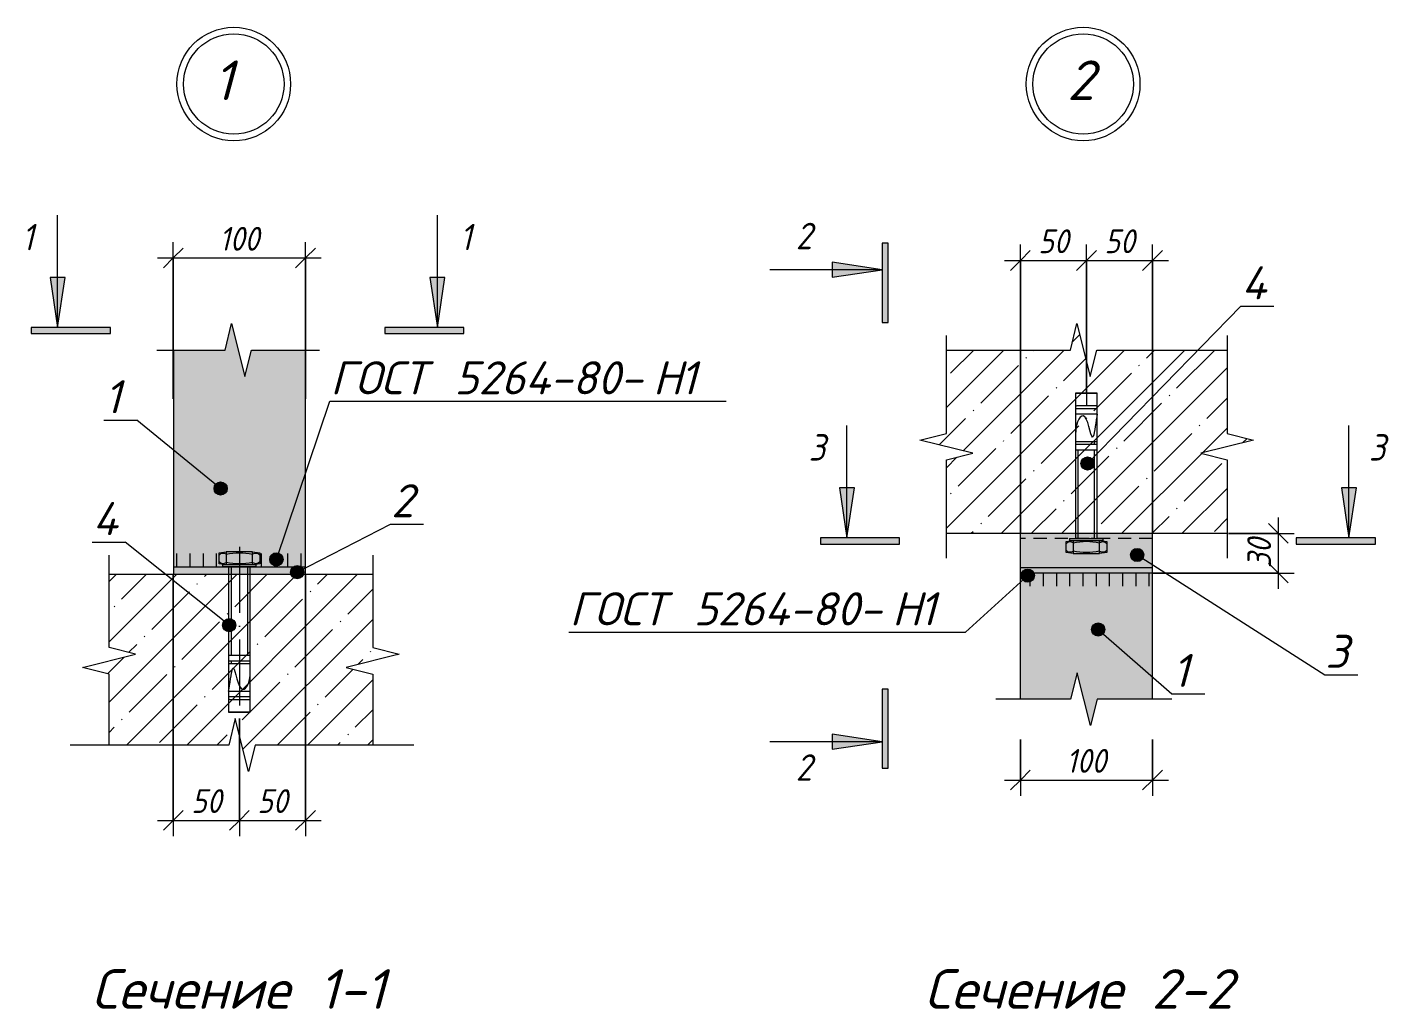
# Model space of a CAD drawing. Header units: millimetres. Extents: x 1214 to 43479, y -809 to 8550.
# Drawn here: x 38521 to 39551, y 2433 to 3176 of the extents above; entities that cross this region are included whole.
import ezdxf

# ---------------------------------------------------------------- set-up
doc = ezdxf.new("R2010")
doc.units = ezdxf.units.MM
doc.linetypes.add('200_ШТРИХ_ш1п0_6_', pattern=[16, 10, -6])
doc.linetypes.add('50_200_ШТРИХ_1Т_ш5_п1_п1_', pattern=[70, 50, -10, 0, -10])
for name, color, linetype, lineweight in [('A-ANNO-DIMS', 7, 'Continuous', 9), ('A-ANNO-DIMS-10', 7, 'Continuous', 9), ('A-ANNO-NOTE', 7, 'Continuous', 9), ('A-DETL', 7, 'Continuous', 9), ('A-DETL-1', 7, '200_ШТРИХ_ш1п0_6_', 5), ('A-DETL-2', 7, 'Continuous', 5), ('A-DETL-3', 7, 'Continuous', 20), ('A-DETL-5', 7, '50_200_ШТРИХ_1Т_ш5_п1_п1_', 5), ('A-DETL-GENF', 7, 'Continuous', 9), ('A-DETL-GENF-2', 7, 'Continuous', 5), ('G-ANNO-TEXT', 7, 'Continuous', 9)]:
    doc.layers.add(name, color=color, linetype=linetype, lineweight=lineweight)
doc.layers.add('A-DETL-GENF-1', color=7, linetype='Continuous', lineweight=9, true_color=0xffffff)
doc.styles.add('ISOCPEUR_B_I', font='', dxfattribs={"height": 30})
doc.styles.add('ISOCPEUR_I_1', font='isocpeui.ttf', dxfattribs={"width": 0.9, "height": 18})
doc.styles.add('ISOCPEUR_I_2', font='isocpeui.ttf', dxfattribs={"width": 0.9, "height": 20})
doc.styles.add('ISOCPEUR_I_3', font='isocpeui.ttf', dxfattribs={"height": 25})
doc.styles.get('ISOCPEUR_B_I').set_extended_font_data('ISOCPEUR', italic=True, bold=True)
doc.dimstyles.new('ISO-1_8_0_9К_СРЕДНИЙ', dxfattribs={"dimscale": 304.8, "dimtxt": 17.927661, "dimasz": 0.049213, "dimexe": 0.03937, "dimexo": 0, "dimgap": 0, "dimtad": 1, "dimdec": 0, "dimzin": 0, "dimdsep": 46, "dimtxsty": 'ISOCPEUR_I_1', "dimblk1": 'OBLIQUE', "dimblk2": 'OBLIQUE', "dimsah": 1, "dimcen": 0.09, "dimdle": 0.03937, "dimazin": 0, "dimtfac": 1, "dimtdec": 4, "dimtix": 1, "dimtmove": 0, "dimatfit": 3, "dimfxl": 1, "dimtvp": 1, "dimtolj": 1, "dimtzin": 0, "dimarcsym": 2})
pattern_1 = [(45, (35963.29, 0), (-22.80985, 22.80985), []), (45, (35986.1, 0), (-22.80985, 22.80985), [40.322, -8.064, 0.671, -7.394])]

# ---------------------------------------------------------------- blocks, each defined once
blk = doc.blocks.new('DET_Линия разрыва - Линия разрыва-27095370-АР1_Фахверк_Швеллер 100_Узлы_верх и низ развернуты')
at = {"layer": 'A-DETL-GENF-2'}
for p, q in [((-5, 20), (-10, 0)), ((5, -20), (-5, 20)), ((-10, 0), (-61.6, 0)), ((10, 0), (5, -20)), ((61.6, 0), (10, 0))]:
    blk.add_line(p, q, dxfattribs=at)
blk = doc.blocks.new('DET_Линия разрыва - Линия разрыва-17294160-АР1_Фахверк_Швеллер 100_Узлы_верх и низ развернуты')
at = {"layer": 'A-DETL-GENF-2'}
for p, q in [((-5, 20), (-10, 0)), ((5, -20), (-5, 20)), ((-10, 0), (-63.7, 0)), ((10, 0), (5, -20)), ((80, 0), (10, 0))]:
    blk.add_line(p, q, dxfattribs=at)
blk = doc.blocks.new('DET_Линия разрыва - Линия разрыва-V42-АР1_Фахверк_Швеллер 100_Узлы_верх и низ развернуты')
at = {"layer": 'A-DETL-GENF-2'}
for p, q in [((-5, 20), (-10, 0)), ((5, -20), (-5, 20)), ((-10, 0), (-80, 0)), ((10, 0), (5, -20)), ((63.7, 0), (10, 0))]:
    blk.add_line(p, q, dxfattribs=at)
blk = doc.blocks.new('DET_Линия разрыва - Линия разрыва-17294161-АР1_Фахверк_Швеллер 100_Узлы_верх и низ развернуты')
at = {"layer": 'A-DETL-GENF-2'}
for p, q in [((-5, 20), (-10, 0)), ((5, -20), (-5, 20)), ((-10, 0), (-130, 0)), ((10, 0), (5, -20)), ((130, 0), (10, 0))]:
    blk.add_line(p, q, dxfattribs=at)
blk = doc.blocks.new('DET_Линия разрыва - Линия разрыва-27095371-АР1_Фахверк_Швеллер 100_Узлы_верх и низ развернуты')
at = {"layer": 'A-DETL-GENF-2'}
for p, q in [((-5, 20), (-10, 0)), ((5, -20), (-5, 20)), ((-10, 0), (-66.6, 0)), ((10, 0), (5, -20)), ((66.6, 0), (10, 0))]:
    blk.add_line(p, q, dxfattribs=at)
blk = doc.blocks.new('DET_Линия разрыва - Линия разрыва-27095372-АР1_Фахверк_Швеллер 100_Узлы_верх и низ развернуты')
at = {"layer": 'A-DETL-GENF-2'}
for p, q in [((-5, 20), (-10, 0)), ((5, -20), (-5, 20)), ((-10, 0), (-108.6, 0)), ((10, 0), (5, -20)), ((103.8, 0), (10, 0))]:
    blk.add_line(p, q, dxfattribs=at)
blk = doc.blocks.new('DET_Линия разрыва - Линия разрыва-27095373-АР1_Фахверк_Швеллер 100_Узлы_верх и низ развернуты')
at = {"layer": 'A-DETL-GENF-2'}
for p, q in [((-5, 20), (-10, 0)), ((5, -20), (-5, 20)), ((-10, 0), (-84.3, 0)), ((10, 0), (5, -20)), ((84.3, 0), (10, 0))]:
    blk.add_line(p, q, dxfattribs=at)
blk = doc.blocks.new('DET_Линия разрыва - Линия разрыва-27095374-АР1_Фахверк_Швеллер 100_Узлы_верх и низ развернуты')
at = {"layer": 'A-DETL-GENF-2'}
for p, q in [((-5, -20), (5, 20)), ((5, 20), (10, 0)), ((-84.3, 0), (-10, 0)), ((-10, 0), (-5, -20)), ((10, 0), (84.3, 0))]:
    blk.add_line(p, q, dxfattribs=at)
blk = doc.blocks.new('DIMBLOCK224-АР1_Фахверк_Швеллер 100_Узлы_верх и низ развернуты')
at = {"layer": 'A-ANNO-DIMS-10'}
for p, q in [((38631.2, 2761.5), (38631.2, 2563.5)), ((38631.2, 2575.5), (38631.2, 2761.5)), ((38681.2, 2652.5), (38681.2, 2563.5)), ((38681.2, 2575.5), (38681.2, 2652.5)), ((38619.2, 2575.5), (38681.2, 2575.5))]:
    blk.add_line(p, q, dxfattribs=at)
at = {"layer": 'A-ANNO-DIMS-10', "lineweight": 20}
for p, q in [((38631.2, 2575.5), (38638.7, 2583)), ((38681.2, 2575.5), (38688.7, 2583)), ((38631.2, 2575.5), (38623.7, 2568)), ((38681.2, 2575.5), (38673.7, 2568))]:
    blk.add_line(p, q, dxfattribs=at)
at = {"layer": 'A-ANNO-DIMS-10', "color": 0, "insert": (38644.8, 2599.1), "char_height": 18, "width": 27.305, "attachment_point": 1, "line_spacing_factor": 1.149209, "style": 'ISOCPEUR_I_1'}
blk.add_mtext('50', dxfattribs=at)
blk = doc.blocks.new('_Oblique')
at = {"color": 0, "linetype": 'ByBlock', "lineweight": -2}
blk.add_line((-0.5, -0.5), (0.5, 0.5), dxfattribs=at)
blk = doc.blocks.new('DIMBLOCK225-АР1_Фахверк_Швеллер 100_Узлы_верх и низ развернуты')
at = {"layer": 'A-ANNO-DIMS-10'}
for p, q in [((38731.2, 2761.5), (38731.2, 2563.5)), ((38731.2, 2575.5), (38731.2, 2761.5)), ((38681.2, 2652.5), (38681.2, 2563.5)), ((38681.2, 2575.5), (38681.2, 2652.5)), ((38681.2, 2575.5), (38743.2, 2575.5))]:
    blk.add_line(p, q, dxfattribs=at)
at = {"layer": 'A-ANNO-DIMS-10', "lineweight": 20}
for p, q in [((38681.2, 2575.5), (38688.7, 2583)), ((38731.2, 2575.5), (38738.7, 2583)), ((38681.2, 2575.5), (38673.7, 2568)), ((38731.2, 2575.5), (38723.7, 2568))]:
    blk.add_line(p, q, dxfattribs=at)
at = {"layer": 'A-ANNO-DIMS-10', "color": 0, "insert": (38694.8, 2599.1), "char_height": 18, "width": 27.305, "attachment_point": 1, "line_spacing_factor": 1.149209, "style": 'ISOCPEUR_I_1'}
blk.add_mtext('50', dxfattribs=at)
blk = doc.blocks.new('DIMBLOCK226-АР1_Фахверк_Швеллер 100_Узлы_верх и низ развернуты')
at = {"layer": 'A-ANNO-DIMS-10'}
for p, q in [((39272.2, 2636.7), (39272.2, 2594)), ((39272.2, 2606), (39272.2, 2636.7)), ((39372.2, 2636.7), (39372.2, 2594)), ((39372.2, 2606), (39372.2, 2636.7)), ((39260.2, 2606), (39384.2, 2606))]:
    blk.add_line(p, q, dxfattribs=at)
at = {"layer": 'A-ANNO-DIMS-10', "lineweight": 20}
for p, q in [((39272.2, 2606), (39279.7, 2613.5)), ((39372.2, 2606), (39379.7, 2613.5)), ((39272.2, 2606), (39264.7, 2598.5)), ((39372.2, 2606), (39364.7, 2598.5))]:
    blk.add_line(p, q, dxfattribs=at)
at = {"layer": 'A-ANNO-DIMS-10', "color": 0, "insert": (39306.8, 2629.5), "char_height": 18, "width": 36.821, "attachment_point": 1, "line_spacing_factor": 1.149209, "style": 'ISOCPEUR_I_1'}
blk.add_mtext('100', dxfattribs=at)
blk = doc.blocks.new('DIMBLOCK227-АР1_Фахверк_Швеллер 100_Узлы_верх и низ развернуты')
at = {"layer": 'A-ANNO-DIMS-10'}
for p, q in [((39467.4, 2750.7), (39467.4, 2804.7)), ((39429.7, 2792.7), (39479.4, 2792.7)), ((39467.4, 2792.7), (39429.7, 2792.7)), ((39372.2, 2762.7), (39479.4, 2762.7)), ((39467.4, 2762.7), (39372.2, 2762.7))]:
    blk.add_line(p, q, dxfattribs=at)
at = {"layer": 'A-ANNO-DIMS-10', "lineweight": 20}
for p, q in [((39467.4, 2792.7), (39459.9, 2800.2)), ((39467.4, 2792.7), (39474.9, 2785.2)), ((39467.4, 2762.7), (39459.9, 2770.2)), ((39467.4, 2762.7), (39474.9, 2755.2))]:
    blk.add_line(p, q, dxfattribs=at)
at = {"layer": 'A-ANNO-DIMS-10', "color": 0, "insert": (39443.9, 2766.4), "char_height": 18, "width": 27.305, "attachment_point": 1, "rotation": 90, "line_spacing_factor": 1.149209, "style": 'ISOCPEUR_I_1'}
blk.add_mtext('30', dxfattribs=at)
blk = doc.blocks.new('DIMBLOCK228-АР1_Фахверк_Швеллер 100_Узлы_верх и низ развернуты')
at = {"layer": 'A-ANNO-DIMS-10'}
for p, q in [((38631.2, 2894.5), (38631.2, 3013.2)), ((38731.2, 2894.5), (38731.2, 3013.2)), ((38619.2, 3001.2), (38743.2, 3001.2)), ((38631.2, 3001.2), (38631.2, 2894.5)), ((38731.2, 3001.2), (38731.2, 2894.5))]:
    blk.add_line(p, q, dxfattribs=at)
at = {"layer": 'A-ANNO-DIMS-10', "lineweight": 20}
for p, q in [((38631.2, 3001.2), (38638.7, 3008.7)), ((38731.2, 3001.2), (38738.7, 3008.7)), ((38631.2, 3001.2), (38623.7, 2993.7)), ((38731.2, 3001.2), (38723.7, 2993.7))]:
    blk.add_line(p, q, dxfattribs=at)
at = {"layer": 'A-ANNO-DIMS-10', "color": 0, "insert": (38665.9, 3024.7), "char_height": 18, "width": 36.821, "attachment_point": 1, "line_spacing_factor": 1.149209, "style": 'ISOCPEUR_I_1'}
blk.add_mtext('100', dxfattribs=at)
blk = doc.blocks.new('DIMBLOCK229-АР1_Фахверк_Швеллер 100_Узлы_верх и низ развернуты')
at = {"layer": 'A-ANNO-DIMS-10'}
for p, q in [((39272.2, 2792.7), (39272.2, 3011.3)), ((39322.2, 2898.7), (39322.2, 3011.3)), ((39260.2, 2999.3), (39322.2, 2999.3)), ((39272.2, 2999.3), (39272.2, 2792.7)), ((39322.2, 2999.3), (39322.2, 2898.7))]:
    blk.add_line(p, q, dxfattribs=at)
at = {"layer": 'A-ANNO-DIMS-10', "lineweight": 20}
for p, q in [((39272.2, 2999.3), (39264.7, 2991.8)), ((39272.2, 2999.3), (39279.7, 3006.8)), ((39322.2, 2999.3), (39314.7, 2991.8)), ((39322.2, 2999.3), (39329.7, 3006.8))]:
    blk.add_line(p, q, dxfattribs=at)
at = {"layer": 'A-ANNO-DIMS-10', "color": 0, "insert": (39285.8, 3022.8), "char_height": 18, "width": 27.305, "attachment_point": 1, "line_spacing_factor": 1.149209, "style": 'ISOCPEUR_I_1'}
blk.add_mtext('50', dxfattribs=at)
blk = doc.blocks.new('DIMBLOCK230-АР1_Фахверк_Швеллер 100_Узлы_верх и низ развернуты')
at = {"layer": 'A-ANNO-DIMS-10'}
for p, q in [((39322.2, 2898.7), (39322.2, 3011.3)), ((39372.2, 2792.7), (39372.2, 3011.3)), ((39322.2, 2999.3), (39384.2, 2999.3)), ((39322.2, 2999.3), (39322.2, 2898.7)), ((39372.2, 2999.3), (39372.2, 2792.7))]:
    blk.add_line(p, q, dxfattribs=at)
at = {"layer": 'A-ANNO-DIMS-10', "lineweight": 20}
for p, q in [((39322.2, 2999.3), (39314.7, 2991.8)), ((39322.2, 2999.3), (39329.7, 3006.8)), ((39372.2, 2999.3), (39364.7, 2991.8)), ((39372.2, 2999.3), (39379.7, 3006.8))]:
    blk.add_line(p, q, dxfattribs=at)
at = {"layer": 'A-ANNO-DIMS-10', "color": 0, "insert": (39335.8, 3022.8), "char_height": 18, "width": 27.305, "attachment_point": 1, "line_spacing_factor": 1.149209, "style": 'ISOCPEUR_I_1'}
blk.add_mtext('50', dxfattribs=at)
blk = doc.blocks.new('_AT__Текстовая выноска - _AT__Текстовая выноска-17339261-АР1_Фахверк_Швеллер 100_Узлы_верх и низ развернуты')
at = {"layer": 'A-ANNO-NOTE'}
blk.add_line((0, 0), (30, 0), dxfattribs=at)
blk = doc.blocks.new('_AT__Текстовая выноска - _AT__Текстовая выноска-17339234-АР1_Фахверк_Швеллер 100_Узлы_верх и низ развернуты')
at = {"layer": 'A-ANNO-NOTE'}
blk.add_line((0, 0), (2.5, 0), dxfattribs=at)

msp = doc.modelspace()

# ---------------------------------------------------------------- hatches: boundary and pattern name
at = {"layer": 'A-ANNO-NOTE'}
h = msp.add_hatch(color=256, dxfattribs=at)
edge = h.paths.add_edge_path(flags=0)
edge.add_arc((39323.05356, 2845.59529), 5, 0, 360)
h = msp.add_hatch(color=256, dxfattribs=at)
edge = h.paths.add_edge_path(flags=0)
edge.add_arc((38666.99446, 2826.71204), 5, 0, 360)
h = msp.add_hatch(color=256, dxfattribs=at)
edge = h.paths.add_edge_path(flags=0)
edge.add_arc((38709.21323, 2773.00691), 5, 0, 360)
h = msp.add_hatch(color=256, dxfattribs=at)
edge = h.paths.add_edge_path(flags=0)
edge.add_arc((39360.57559, 2776.34999), 5, 0, 360)
h = msp.add_hatch(color=256, dxfattribs=at)
edge = h.paths.add_edge_path(flags=0)
edge.add_arc((38724.95398, 2763.36371), 5, 0, 360)
h = msp.add_hatch(color=256, dxfattribs=at)
edge = h.paths.add_edge_path(flags=0)
edge.add_arc((39277.77441, 2760.72672), 5, 0, 360)
h = msp.add_hatch(color=256, dxfattribs=at)
edge = h.paths.add_edge_path(flags=0)
edge.add_arc((38673.51149, 2723.1884), 5, 0, 360)
h = msp.add_hatch(color=256, dxfattribs=at)
edge = h.paths.add_edge_path(flags=0)
edge.add_arc((39331.07228, 2719.95415), 5, 0, 360)
at = {"layer": 'A-DETL-GENF'}
for points in [[(39172.22921, 2952.42505), (39172.22921, 3012.30182), (39167.54151, 3012.30182), (39167.54151, 2952.42505)], [(39129.8228, 2986.64402), (39167.54151, 2992.30182), (39129.8228, 2997.95963)], [(38543.68499, 2948.56761), (38549.3428, 2986.28632), (38538.02719, 2986.28632)], [(38831.07362, 2948.56761), (38836.73142, 2986.28632), (38825.41581, 2986.28632)], [(38549.3428, 2943.87991), (38583.56176, 2943.87991), (38583.56176, 2948.56761), (38523.68499, 2948.56761), (38523.68499, 2943.87991), (38544.38815, 2943.87991)], [(38791.19685, 2943.87991), (38851.07362, 2943.87991), (38851.07362, 2948.56761), (38791.19685, 2948.56761)], [(39140.96987, 2789.35294), (39146.62767, 2827.07164), (39135.31206, 2827.07164), (39140.46034, 2792.74981)], [(39520.83398, 2789.35294), (39526.49179, 2827.07164), (39515.17618, 2827.07164), (39520.32445, 2792.74981)], [(39141.67302, 2784.66523), (39180.84664, 2784.66523), (39180.84664, 2789.35294), (39120.96987, 2789.35294), (39120.96987, 2784.66523), (39140.96987, 2784.66523)], [(39520.83398, 2784.66523), (39540.83398, 2784.66523), (39540.83398, 2789.35294), (39480.95722, 2789.35294), (39480.95722, 2784.66523), (39515.17618, 2784.66523)], [(39172.22921, 2615.03071), (39172.22921, 2674.90748), (39167.54151, 2674.90748), (39167.54151, 2615.03071)], [(39129.8228, 2629.3729), (39167.54151, 2635.03071), (39129.8228, 2640.68851), (39129.8228, 2635.03071)]]:
    msp.add_hatch(color=256, dxfattribs=at).paths.add_polyline_path(points, flags=0)
at = {"layer": 'A-DETL-GENF-1'}
for points in [[(38731.22165, 2767.48158), (38731.22165, 2931.50052), (38690.3251, 2931.50052), (38685.3251, 2911.50052), (38675.3251, 2951.50052), (38670.3251, 2931.50052), (38631.22165, 2931.50052), (38631.22165, 2767.48158), (38690.3251, 2767.48158)], [(39372.15193, 2762.74981), (39372.15193, 2792.74981), (39272.15193, 2792.74981), (39272.15193, 2762.74981)], [(38731.22165, 2761.48158), (38731.22165, 2767.48158), (38631.22165, 2767.48158), (38631.22165, 2761.48158)], [(39325.19104, 2647.24909), (39330.19104, 2667.24909), (39372.15193, 2667.24909), (39372.15193, 2762.74981), (39272.15193, 2762.74981), (39272.15193, 2667.24909), (39310.19104, 2667.24909), (39315.19104, 2687.24909), (39320.19104, 2667.24909)]]:
    msp.add_hatch(color=256, dxfattribs=at).paths.add_polyline_path(points, flags=0)
at = {"layer": 'A-DETL-GENF-2'}
h = msp.add_hatch(dxfattribs=at)
h.set_pattern_fill('FP_1', color=256, style=0, pattern_type=2)
h.set_pattern_definition(pattern_1)
h.paths.add_polyline_path([(39315.02685, 2792.74981), (39428.6663, 2792.74981), (39428.6663, 2848.296), (39408.6663, 2853.296), (39448.6663, 2863.296), (39428.6663, 2868.296), (39428.6663, 2931.50052), (39330.02685, 2931.50052), (39325.02685, 2911.50052), (39315.02685, 2951.50052), (39310.02685, 2931.50052), (39216.18896, 2931.50052), (39216.18896, 2868.296), (39196.18896, 2863.296), (39236.18896, 2853.296), (39216.18896, 2848.296), (39216.18896, 2792.74981), (39272.15193, 2792.74981)], flags=0)
h = msp.add_hatch(dxfattribs=at)
h.set_pattern_fill('FP_1', color=256, style=0, pattern_type=2)
h.set_pattern_definition(pattern_1)
h.paths.add_polyline_path([(38688.10926, 2612.48158), (38693.10926, 2632.48158), (38782.1088, 2632.48158), (38782.1088, 2686.22097), (38762.1088, 2691.22097), (38802.1088, 2701.22097), (38782.1088, 2706.22097), (38782.1088, 2761.48158), (38582.59872, 2761.48158), (38582.59872, 2706.22097), (38602.59872, 2701.22097), (38562.59872, 2691.22097), (38582.59872, 2686.22097), (38582.59872, 2632.48158), (38673.10926, 2632.48158), (38678.10926, 2652.48158), (38683.10926, 2632.48158)], flags=0)

# ---------------------------------------------------------------- linework, layer by layer
at = {"layer": 'A-ANNO-NOTE'}
for p, q in [((39323.05356, 2845.59529), (39439.04268, 2964.62987)), ((38709.21323, 2773.00691), (38749.57822, 2892.71408)), ((38666.99446, 2826.71204), (38603.56211, 2878.39388)), ((38724.95398, 2763.36371), (38795.62481, 2799.68441)), ((38673.51149, 2723.1884), (38594.84595, 2786.15594)), ((39360.57559, 2776.34999), (39502.56049, 2685.64578)), ((39277.77441, 2760.72672), (39230.56576, 2717.87841)), ((39331.07228, 2719.95415), (39386.79842, 2671.19771))]:
    msp.add_line(p, q, dxfattribs=at)
for centre in [(39323.05356, 2845.59529), (38666.99446, 2826.71204), (38709.21323, 2773.00691), (39360.57559, 2776.34999), (38724.95398, 2763.36371), (39277.77441, 2760.72672), (38673.51149, 2723.1884), (39331.07228, 2719.95415)]:
    msp.add_circle(centre, 5, dxfattribs=at)
at = {"layer": 'A-DETL'}
for p, q in [((39167.54151, 3012.30182), (39167.54151, 2992.30182)), ((39172.22921, 3012.30182), (39167.54151, 3012.30182)), ((39172.22921, 2952.42505), (39172.22921, 3012.30182)), ((39129.8228, 2997.95963), (39129.8228, 2986.64402)), ((39167.54151, 2992.30182), (39129.8228, 2997.95963)), ((39129.8228, 2986.64402), (39167.54151, 2992.30182)), ((39167.54151, 2992.30182), (39167.54151, 2952.42505)), ((38538.02719, 2986.28632), (38543.68499, 2948.56761)), ((38549.3428, 2986.28632), (38538.02719, 2986.28632)), ((38543.68499, 2948.56761), (38549.3428, 2986.28632)), ((38836.73142, 2986.28632), (38825.41581, 2986.28632)), ((38825.41581, 2986.28632), (38831.07362, 2948.56761)), ((38831.07362, 2948.56761), (38836.73142, 2986.28632)), ((38523.68499, 2948.56761), (38523.68499, 2943.87991)), ((38543.68499, 2948.56761), (38523.68499, 2948.56761)), ((38583.56176, 2948.56761), (38543.68499, 2948.56761)), ((38583.56176, 2943.87991), (38583.56176, 2948.56761)), ((38831.07362, 2948.56761), (38791.19685, 2948.56761)), ((38791.19685, 2948.56761), (38791.19685, 2943.87991)), ((38851.07362, 2948.56761), (38831.07362, 2948.56761)), ((38851.07362, 2943.87991), (38851.07362, 2948.56761)), ((39167.54151, 2952.42505), (39172.22921, 2952.42505)), ((38523.68499, 2943.87991), (38583.56176, 2943.87991)), ((38791.19685, 2943.87991), (38851.07362, 2943.87991)), ((38631.22165, 2931.50052), (38631.22165, 2767.48158)), ((38731.22165, 2767.48158), (38731.22165, 2931.50052)), ((39322.15193, 2898.74981), (39322.15193, 2889.16957)), ((39135.31206, 2827.07164), (39140.96987, 2789.35294)), ((39146.62767, 2827.07164), (39135.31206, 2827.07164)), ((39140.96987, 2789.35294), (39146.62767, 2827.07164)), ((39526.49179, 2827.07164), (39515.17618, 2827.07164)), ((39515.17618, 2827.07164), (39520.83398, 2789.35294)), ((39520.83398, 2789.35294), (39526.49179, 2827.07164)), ((39272.15193, 2792.74981), (39272.15193, 2762.74981)), ((39372.15193, 2762.74981), (39372.15193, 2792.74981)), ((39120.96987, 2789.35294), (39120.96987, 2784.66523)), ((39140.96987, 2789.35294), (39120.96987, 2789.35294)), ((39120.96987, 2784.66523), (39180.84664, 2784.66523)), ((39180.84664, 2789.35294), (39140.96987, 2789.35294)), ((39180.84664, 2784.66523), (39180.84664, 2789.35294)), ((39520.83398, 2789.35294), (39480.95722, 2789.35294)), ((39480.95722, 2789.35294), (39480.95722, 2784.66523)), ((39480.95722, 2784.66523), (39540.83398, 2784.66523)), ((39540.83398, 2789.35294), (39520.83398, 2789.35294)), ((39540.83398, 2784.66523), (39540.83398, 2789.35294)), ((38633.97793, 2767.48158), (38633.97793, 2777.48158)), ((38643.97793, 2767.48158), (38643.97793, 2777.48158)), ((38653.97793, 2767.48158), (38653.97793, 2777.48158)), ((38663.97793, 2767.48158), (38663.97793, 2777.48158)), ((38697.97793, 2767.48158), (38697.97793, 2777.48158)), ((38707.97793, 2767.48158), (38707.97793, 2777.48158)), ((38717.97793, 2767.48158), (38717.97793, 2777.48158)), ((38727.97793, 2767.48158), (38727.97793, 2777.48158)), ((38631.22165, 2767.48158), (38631.22165, 2761.48158)), ((38631.22165, 2767.48158), (38731.22165, 2767.48158)), ((38731.22165, 2761.48158), (38731.22165, 2767.48158)), ((39372.15193, 2766.74981), (39272.15193, 2766.74981)), ((39272.15193, 2762.74981), (39272.15193, 2667.24909)), ((39272.15193, 2762.74981), (39372.15193, 2762.74981)), ((39279.70216, 2752.74981), (39279.70216, 2762.74981)), ((39289.70216, 2752.74981), (39289.70216, 2762.74981)), ((39299.70216, 2752.74981), (39299.70216, 2762.74981)), ((39309.70216, 2752.74981), (39309.70216, 2762.74981)), ((39319.70216, 2752.74981), (39319.70216, 2762.74981)), ((39329.70216, 2752.74981), (39329.70216, 2762.74981)), ((39339.70216, 2752.74981), (39339.70216, 2762.74981)), ((39349.70216, 2752.74981), (39349.70216, 2762.74981)), ((39359.70216, 2752.74981), (39359.70216, 2762.74981)), ((39369.70216, 2752.74981), (39369.70216, 2762.74981)), ((39372.15193, 2667.24909), (39372.15193, 2762.74981)), ((39172.22921, 2674.90748), (39167.54151, 2674.90748)), ((39167.54151, 2674.90748), (39167.54151, 2635.03071)), ((39172.22921, 2615.03071), (39172.22921, 2674.90748)), ((39167.54151, 2635.03071), (39129.8228, 2640.68851)), ((39129.8228, 2640.68851), (39129.8228, 2629.3729)), ((39129.8228, 2629.3729), (39167.54151, 2635.03071)), ((39167.54151, 2635.03071), (39167.54151, 2615.03071)), ((39167.54151, 2615.03071), (39172.22921, 2615.03071))]:
    msp.add_line(p, q, dxfattribs=at)
for centre, radius in [((38676.97793, 3132.81753), 43), ((39319.70216, 3132.81753), 43), ((38676.97793, 3132.81753), 38), ((39319.70216, 3132.81753), 38)]:
    msp.add_circle(centre, radius, dxfattribs=at)
at = {"layer": 'A-DETL-1'}
msp.add_line((39372.15193, 2788.74981), (39272.15193, 2788.74981), dxfattribs=at)
at = {"layer": 'A-DETL-2'}
for p, q in [((38543.68499, 2948.56761), (38543.68499, 3033.56761)), ((38831.07362, 2948.56761), (38831.07362, 3033.56761)), ((39167.54151, 2992.30182), (39082.54151, 2992.30182)), ((39313.88583, 2898.74981), (39330.41803, 2898.74981)), ((39330.41803, 2898.74981), (39313.88583, 2898.74981)), ((39313.88583, 2898.74981), (39313.88583, 2788.74981)), ((39330.41803, 2788.74981), (39330.41803, 2898.74981)), ((39330.41803, 2887.10305), (39313.88583, 2887.10305)), ((39329.4461, 2889.16957), (39314.85775, 2889.16957)), ((39330.41803, 2882.97), (39313.88583, 2882.97)), ((39140.96987, 2789.35294), (39140.96987, 2874.35294)), ((39520.83398, 2789.35294), (39520.83398, 2874.35294)), ((39330.41803, 2862.00707), (39313.88583, 2862.00707)), ((39330.41803, 2859.94054), (39313.88583, 2859.94054)), ((39330.41803, 2855.80749), (39313.88583, 2855.80749)), ((39315.99427, 2788.74981), (39315.99427, 2855.80749)), ((39328.26277, 2859.94054), (39328.26277, 2862.00707)), ((39328.30958, 2788.74981), (39328.30958, 2855.80749)), ((39328.3515, 2859.94054), (39328.3515, 2862.00707)), ((39306.744, 2786.54514), (39312.23261, 2787.314)), ((39306.744, 2778.35186), (39306.744, 2786.54514)), ((39309.47724, 2788.74981), (39309.47724, 2787.314)), ((39309.47724, 2788.74981), (39334.82661, 2788.74981)), ((39309.47724, 2787.314), (39334.82661, 2787.314)), ((39312.23261, 2787.314), (39312.23261, 2777.56553)), ((39312.23261, 2787.314), (39332.07125, 2787.314)), ((39327.69551, 2788.74981), (39325.65278, 2788.74981)), ((39332.07125, 2777.56553), (39332.07125, 2787.314)), ((39332.07125, 2787.314), (39337.55985, 2786.54514)), ((39334.82661, 2787.314), (39334.82661, 2788.74981)), ((39337.55985, 2786.54514), (39337.55985, 2778.35186)), ((38665.81372, 2777.87953), (38671.30233, 2778.64838)), ((38665.81372, 2769.68624), (38665.81372, 2777.87953)), ((38691.14097, 2778.66585), (38671.30233, 2778.66585)), ((38671.30233, 2778.66585), (38671.30233, 2768.91739)), ((38679.22165, 2778.66585), (38679.22165, 2777.74383)), ((38691.14097, 2768.91739), (38691.14097, 2778.66585)), ((38691.14097, 2778.64838), (38696.62957, 2777.87953)), ((38696.62957, 2777.87953), (38696.62957, 2769.68624)), ((39312.23261, 2777.583), (39306.744, 2778.35186)), ((39312.23261, 2777.56553), (39332.07125, 2777.56553)), ((39337.55985, 2778.35186), (39332.07125, 2777.583)), ((38671.30233, 2768.91739), (38665.81372, 2769.68624)), ((38693.89633, 2768.91739), (38668.54696, 2768.91739)), ((38668.54696, 2768.91739), (38668.54696, 2767.48158)), ((38693.89633, 2767.48158), (38668.54696, 2767.48158)), ((38691.14097, 2768.91739), (38671.30233, 2768.91739)), ((38672.95555, 2767.48158), (38672.95555, 2657.48158)), ((38675.06399, 2767.48158), (38675.06399, 2700.42389)), ((38675.67807, 2767.48158), (38677.72079, 2767.48158)), ((38683.96676, 2767.48158), (38690.96676, 2767.48158)), ((38687.3793, 2767.48158), (38687.3793, 2700.42389)), ((38689.48775, 2657.48158), (38689.48775, 2767.48158)), ((38696.62957, 2769.68624), (38691.14097, 2768.91739)), ((38693.89633, 2767.48158), (38693.89633, 2768.91739)), ((38672.95555, 2700.42389), (38689.48775, 2700.42389)), ((38672.95555, 2696.29084), (38689.48775, 2696.29084)), ((38672.95555, 2694.22432), (38689.48775, 2694.22432)), ((38675.02207, 2696.29084), (38675.02207, 2694.22432)), ((38675.1108, 2696.29084), (38675.1108, 2694.22432)), ((38672.95555, 2673.26138), (38689.48775, 2673.26138)), ((38672.95555, 2669.12834), (38689.48775, 2669.12834)), ((38673.92747, 2667.06181), (38688.51582, 2667.06181)), ((38689.48775, 2657.48158), (38672.95555, 2657.48158)), ((38672.95555, 2657.48158), (38689.48775, 2657.48158)), ((39167.54151, 2635.03071), (39082.54151, 2635.03071))]:
    msp.add_line(p, q, dxfattribs=at)
for centre, radius, start, end in [((39315.06643, 2887.80961), 1.37588, 98.72344894, 149.10051461), ((39329.23742, 2887.80961), 1.37588, 30.89948546, 81.27655106), ((39309.87286, 2782.00706), 4.22871, 56.08031184, 137.72360384), ((39322.15193, 2743.59097), 42.8477, 76.61449587, 103.38550413), ((39334.43099, 2782.00706), 4.22871, 42.27639616, 123.91968815), ((38668.94258, 2773.35891), 4.22871, 56.08031185, 137.72360385), ((38681.22165, 2734.94283), 42.8477, 76.61449587, 103.38550413), ((38693.50072, 2773.35891), 4.22871, 42.27639616, 123.91968816), ((39309.87286, 2782.87247), 4.22871, 222.27639616, 303.91968816), ((39322.15193, 2821.28856), 42.8477, 256.61449587, 283.38550413), ((39334.43099, 2782.87247), 4.22871, 236.08031185, 317.72360385), ((38668.94258, 2774.22432), 4.22871, 222.27639616, 303.91968815), ((38681.22165, 2812.64041), 42.8477, 256.61449587, 283.38550413), ((38693.50072, 2774.22432), 4.22871, 236.08031184, 317.72360384), ((38674.13615, 2668.42177), 1.37588, 210.89948546, 261.27655106), ((38688.30715, 2668.42177), 1.37588, 278.72344894, 329.10051461)]:
    msp.add_arc(centre, radius, start, end, dxfattribs=at)
for points in [[(39330.41803, 2882.97), (39329.23819, 2878.25335), (39326.77624, 2852.79487), (39323.01516, 2890.26699), (39313.88583, 2878.27921), (39313.88583, 2867.28121)], [(38672.95555, 2673.26138), (38674.13539, 2677.97803), (38676.59733, 2703.43651), (38680.35841, 2665.96439), (38689.48775, 2677.95217), (38689.48775, 2688.95017)]]:
    msp.add_open_spline(points, degree=3, knots=[3.9471277548, 3.9471277548, 3.9471277548, 3.9471277548, 10.0959961781, 20.1294367149, 28.5838158581, 28.5838158581, 28.5838158581, 28.5838158581], dxfattribs=at)
at = {"layer": 'A-DETL-3'}
for p, q in [((39216.18896, 2792.74981), (39428.6663, 2792.74981)), ((38782.1088, 2761.48158), (38582.59872, 2761.48158))]:
    msp.add_line(p, q, dxfattribs=at)
at = {"layer": 'A-DETL-5'}
msp.add_line((38681.22165, 2782.48158), (38681.22165, 2652.48158), dxfattribs=at)

# ---------------------------------------------------------------- block references
at = {"layer": 'A-ANNO-NOTE', "xscale": 10, "yscale": 10, "zscale": 10}
for name, p in [('_AT__Текстовая выноска - _AT__Текстовая выноска-17339234-АР1_Фахверк_Швеллер 100_Узлы_верх и низ развернуты', (39439.04268, 2964.62987)), ('_AT__Текстовая выноска - _AT__Текстовая выноска-17339261-АР1_Фахверк_Швеллер 100_Узлы_верх и низ развернуты', (38749.57822, 2892.71408)), ('_AT__Текстовая выноска - _AT__Текстовая выноска-17339234-АР1_Фахверк_Швеллер 100_Узлы_верх и низ развернуты', (38578.56211, 2878.39388)), ('_AT__Текстовая выноска - _AT__Текстовая выноска-17339234-АР1_Фахверк_Швеллер 100_Узлы_верх и низ развернуты', (38795.62481, 2799.68441)), ('_AT__Текстовая выноска - _AT__Текстовая выноска-17339234-АР1_Фахверк_Швеллер 100_Узлы_верх и низ развернуты', (38569.84595, 2786.15594)), ('_AT__Текстовая выноска - _AT__Текстовая выноска-17339261-АР1_Фахверк_Швеллер 100_Узлы_верх и низ развернуты', (38930.56576, 2717.87841)), ('_AT__Текстовая выноска - _AT__Текстовая выноска-17339234-АР1_Фахверк_Швеллер 100_Узлы_верх и низ развернуты', (39502.56049, 2685.64578)), ('_AT__Текстовая выноска - _AT__Текстовая выноска-17339234-АР1_Фахверк_Швеллер 100_Узлы_верх и низ развернуты', (39386.79842, 2671.19771))]:
    msp.add_blockref(name, p, dxfattribs=at)
at = {"layer": 'A-DETL-GENF-2'}
for name, p, rotation in [('DET_Линия разрыва - Линия разрыва-27095370-АР1_Фахверк_Швеллер 100_Узлы_верх и низ развернуты', (38680.3251, 2931.50052), 180), ('DET_Линия разрыва - Линия разрыва-27095372-АР1_Фахверк_Швеллер 100_Узлы_верх и низ развернуты', (39320.02685, 2931.50052), 180), ('DET_Линия разрыва - Линия разрыва-27095374-АР1_Фахверк_Швеллер 100_Узлы_верх и низ развернуты', (39216.18896, 2858.296), 90.0000000000001), ('DET_Линия разрыва - Линия разрыва-27095373-АР1_Фахверк_Швеллер 100_Узлы_верх и низ развернуты', (39428.6663, 2858.296), 89.9999999999999), ('DET_Линия разрыва - Линия разрыва-V42-АР1_Фахверк_Швеллер 100_Узлы_верх и низ развернуты', (38582.59872, 2696.22097), 269.9999999999995), ('DET_Линия разрыва - Линия разрыва-17294160-АР1_Фахверк_Швеллер 100_Узлы_верх и низ развернуты', (38782.1088, 2696.22097), 89.99999999999991)]:
    msp.add_blockref(name, p, dxfattribs=dict(at, rotation=rotation))
for name, p in [('DET_Линия разрыва - Линия разрыва-27095371-АР1_Фахверк_Швеллер 100_Узлы_верх и низ развернуты', (39320.19104, 2667.24909)), ('DET_Линия разрыва - Линия разрыва-17294161-АР1_Фахверк_Швеллер 100_Узлы_верх и низ развернуты', (38683.10926, 2632.48158))]:
    msp.add_blockref(name, p, dxfattribs=at)

# ---------------------------------------------------------------- texts
at = {"layer": 'A-ANNO-NOTE', "char_height": 25, "attachment_point": 1, "style": 'ISOCPEUR_I_3'}
for s, insert, width in [('\\fISOCPEUR|b0|i1|c204|p34|;4', (39439.45286, 2994.88063), 24.8523125), ('ГОСТ', (38749.9884, 2922.96485), 94.599125), (' 5264-80-', (38828.04048, 2922.96485), 201.2235625), ('\\fISOCPEUR|b0|i1|c204|p34|;Н', (38994.06653, 2922.96485), 24.8523125), ('\\fISOCPEUR|b0|i1|c204|p34|;1', (39014.57173, 2922.96485), 16.03375), ('\\fISOCPEUR|b0|i1|c204|p34|;1', (38578.97229, 2908.64465), 16.03375), ('\\fISOCPEUR|b0|i1|c204|p34|;2', (38796.03499, 2829.93517), 22.44725), ('\\fISOCPEUR|b0|i1|c204|p34|;4', (38570.25612, 2816.40671), 24.8523125), ('ГОСТ', (38930.97594, 2748.12917), 94.599125), (' 5264-80-', (39009.02802, 2748.12917), 201.2235625), ('\\fISOCPEUR|b0|i1|c204|p34|;Н', (39175.05406, 2748.12917), 24.8523125), ('\\fISOCPEUR|b0|i1|c204|p34|;1', (39195.55927, 2748.12917), 16.03375), ('\\fISOCPEUR|b0|i1|c204|p34|;3', (39502.97067, 2715.89655), 22.44725), ('\\fISOCPEUR|b0|i1|c204|p34|;1', (39387.2086, 2701.44847), 16.03375)]:
    msp.add_mtext(s, dxfattribs=dict(at, insert=insert, width=width))
at = {"layer": 'G-ANNO-TEXT', "attachment_point": 1}
for s, insert, char_height, width, style in [('\\fISOCPEUR|b1|i1|c204|p34|;1', (38661.6065, 3150.67697), 30, 19.2405, 'ISOCPEUR_B_I'), ('\\fISOCPEUR|b1|i1|c204|p34|;2', (39307.62163, 3150.67697), 30, 26.4556875, 'ISOCPEUR_B_I'), ('\\fISOCPEUR|b0|i1|c204|p34|;\\W.9;1', (38516.60343, 3027.00288), 20, 11.5443, 'ISOCPEUR_I_2'), ('\\fISOCPEUR|b0|i1|c204|p34|;\\W.9;1', (38847.97423, 3027.00288), 20, 11.5443, 'ISOCPEUR_I_2'), ('\\fISOCPEUR|b0|i1|c204|p34|;\\W.9;2', (39102.25858, 3027.7882), 20, 15.8734125, 'ISOCPEUR_I_2'), ('\\fISOCPEUR|b0|i1|c204|p34|;\\W.9;3', (39111.99154, 2867.7882), 20, 15.8734125, 'ISOCPEUR_I_2'), ('\\fISOCPEUR|b0|i1|c204|p34|;\\W.9;3', (39535.85062, 2867.7882), 20, 15.8734125, 'ISOCPEUR_I_2'), ('\\fISOCPEUR|b0|i1|c204|p34|;\\W.9;2', (39102.22214, 2625.51709), 20, 15.8734125, 'ISOCPEUR_I_2'), ('Сечение', (38569.3101, 2462.88142), 30, 185.1898125, 'ISOCPEUR_B_I'), (' 1-1', (38722.10697, 2462.88142), 30, 88.185625, 'ISOCPEUR_B_I'), ('Сечение', (39199.67784, 2462.88142), 30, 185.1898125, 'ISOCPEUR_B_I'), (' 2-2', (39352.47472, 2462.88142), 30, 102.616, 'ISOCPEUR_B_I')]:
    msp.add_mtext(s, dxfattribs=dict(at, insert=insert, char_height=char_height, width=width, style=style))

# ---------------------------------------------------------------- dimensions: what is measured, and where the dimension line sits
at = {"layer": 'A-ANNO-DIMS'}
for base, p1, p2, override, picture, middle in [((38731.22165, 3001.23104), (38631.22165, 2894.49767), (38731.22165, 2894.49767), {"dimpost": '<>', "dimfxl": 100}, 'DIMBLOCK228-АР1_Фахверк_Швеллер 100_Узлы_верх и низ развернуты', (38681.22165, 3010.23104)), ((39322.15193, 2999.30232), (39272.15193, 2792.74981), (39322.15193, 2898.74981), {"dimpost": '<>', "dimfxl": 117.200683}, 'DIMBLOCK229-АР1_Фахверк_Швеллер 100_Узлы_верх и низ развернуты', (39297.15193, 3008.30232)), ((39372.15193, 2999.30232), (39322.15193, 2898.74981), (39372.15193, 2792.74981), {"dimpost": '<>', "dimfxl": 117.200683}, 'DIMBLOCK230-АР1_Фахверк_Швеллер 100_Узлы_верх и низ развернуты', (39347.15193, 3008.30232)), ((38681.22165, 2575.5451), (38631.22165, 2761.48158), (38681.22165, 2652.48158), {"dimpost": '<>', "dimfxl": 119.920807}, 'DIMBLOCK224-АР1_Фахверк_Швеллер 100_Узлы_верх и низ развернуты', (38656.22165, 2584.5451)), ((38731.22165, 2575.5451), (38681.22165, 2652.48158), (38731.22165, 2761.48158), {"dimpost": '<>', "dimfxl": 119.920807}, 'DIMBLOCK225-АР1_Фахверк_Швеллер 100_Узлы_верх и низ развернуты', (38706.22165, 2584.5451)), ((39372.15193, 2606.03335), (39272.15193, 2636.74981), (39372.15193, 2636.74981), {"dimpost": '<>', "dimfxl": 100}, 'DIMBLOCK226-АР1_Фахверк_Швеллер 100_Узлы_верх и низ развернуты', (39322.15193, 2615.03335))]:
    dim = msp.add_linear_dim(base=base, p1=p1, p2=p2, dimstyle='ISO-1_8_0_9К_СРЕДНИЙ', override=override, dxfattribs=at)
    dim.commit()
    dim.dimension.update_dxf_attribs({"geometry": picture, "text_midpoint": middle})
dim = msp.add_linear_dim(base=(39467.38192, 2792.74981), p1=(39372.15193, 2762.74981), p2=(39429.72432, 2792.74981), angle=90, dimstyle='ISO-1_8_0_9К_СРЕДНИЙ', override={"dimpost": '<>', "dimfxl": 64.9198}, dxfattribs=at)
dim.commit()
dim.dimension.update_dxf_attribs({"geometry": 'DIMBLOCK227-АР1_Фахверк_Швеллер 100_Узлы_верх и низ развернуты', "text_midpoint": (39458.38192, 2777.74981)})

doc.saveas('drawing.dxf')
